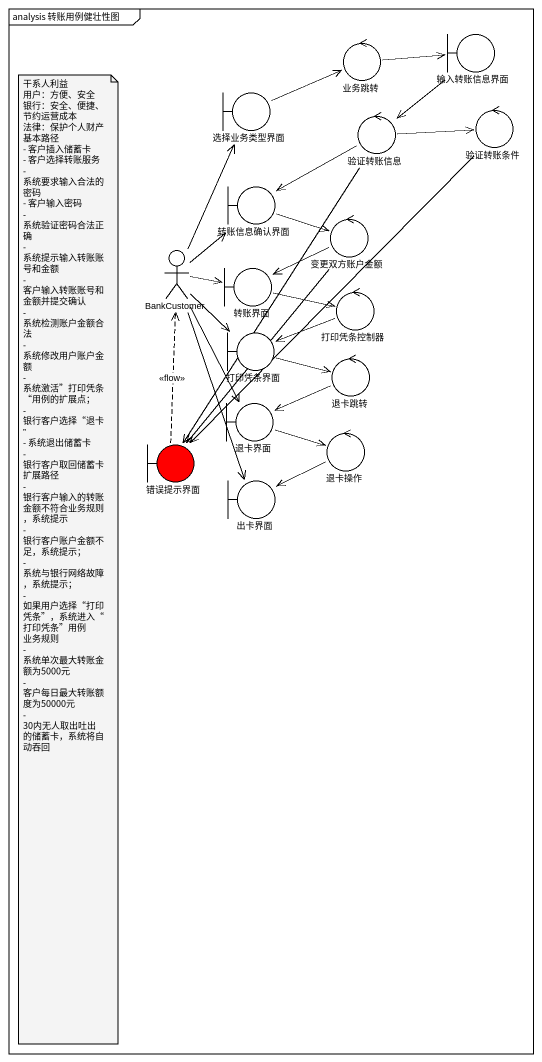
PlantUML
@startuml
mainframe analysis 转账用例健壮性图
control 业务跳转
boundary 输入转账信息界面
boundary 选择业务类型界面
control 验证转账信息
control 验证转账条件
boundary 转账信息确认界面
actor BankCustomer
control 变更双方账户金额
boundary 转账界面
control 打印凭条控制器
boundary 打印凭条界面
control 退卡跳转
boundary 退卡界面
control 退卡操作
boundary 错误提示界面 #FF0000
boundary 出卡界面
业务跳转 -right-> 输入转账信息界面
输入转账信息界面 --> 验证转账信息
选择业务类型界面 -right-> 业务跳转
验证转账信息 -right-> 验证转账条件
验证转账信息 -left-> 转账信息确认界面
验证转账信息 --> 错误提示界面
验证转账条件 --> 错误提示界面
转账信息确认界面 -right-> 变更双方账户金额
BankCustomer -up-> 选择业务类型界面
BankCustomer -up-> 转账信息确认界面
BankCustomer -right-> 转账界面
BankCustomer --> 打印凭条界面
BankCustomer --> 退卡界面
BankCustomer --> 出卡界面
变更双方账户金额 -left-> 转账界面
变更双方账户金额 --> 错误提示界面
转账界面 -right-> 打印凭条控制器
打印凭条控制器 -left-> 打印凭条界面
打印凭条界面 -right-> 退卡跳转
退卡跳转 -left-> 退卡界面
退卡界面 -right-> 退卡操作
退卡操作 -left-> 出卡界面
错误提示界面 .up.> BankCustomer : <<flow>>
note as N1
  干系人利益
  用户：方便、安全
  银行：安全、便捷、节约运营成本
  法律：保护个人财产
  基本路径
  - 客户插入储蓄卡
  - 客户选择转账服务
  - 系统要求输入合法的密码
  - 客户输入密码
  - 系统验证密码合法正确
  - 系统提示输入转账账号和金额
  - 客户输入转账账号和金额并提交确认
  - 系统检测账户金额合法
  - 系统修改用户账户金额
  - 系统激活”打印凭条“用例的扩展点；
  - 银行客户选择“退卡”
  - 系统退出储蓄卡
  - 银行客户取回储蓄卡
  扩展路径
  - 银行客户输入的转账金额不符合业务规则，系统提示
  - 银行客户账户金额不足，系统提示；
  - 系统与银行网络故障，系统提示；
  - 如果用户选择“打印凭条”，系统进入“打印凭条”用例
  业务规则
  - 系统单次最大转账金额为5000元
  - 客户每日最大转账额度为50000元
  - 30内无人取出吐出的储蓄卡，系统将自动吞回
end note
@enduml
